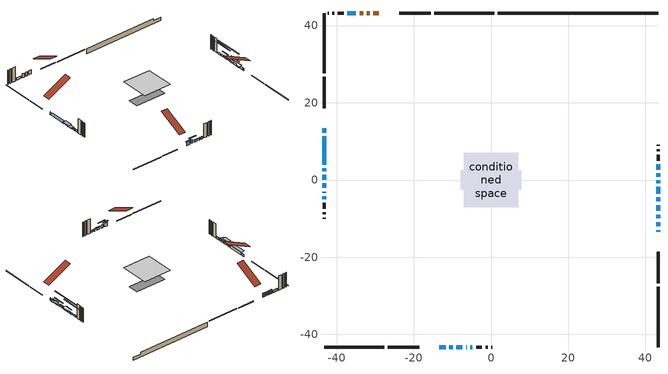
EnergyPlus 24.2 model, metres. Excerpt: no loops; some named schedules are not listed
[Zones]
conditioned space
 floor outside (Floor1 construction): -1.34,-1.34 -1.34,1.34 1.34,1.34 1.34,-1.34 z0.92
 floor adiabatic (AdiabaticFloorConstruction): -7.09,-7.09 -7.09,7.09 7.09,7.09 7.09,-7.09 z5.8
 floor foundation (Slab1 construction): -7.8,-2.56 -7.8,2.56 7.8,2.56 7.8,-2.56 z-1.46
 wall outside (RimJoist1 construction): 0.87,43.25 -14.67,43.25 / -43.25,-43.25 -27.71,-43.25 / -43.25,43.25 -43.25,27.71 / 43.25,-43.25 43.25,-27.71 z0.92:1.22
 wall outside (RimJoist3 construction): -15.6,43.25 -23.79,43.25 / -26.78,-43.25 -18.59,-43.25 / -43.25,26.78 -43.25,18.59 / 43.25,-26.78 43.25,-18.59 z0.92:1.22
 wall outside (AdiabaticWallConstruction 1): -29.03,43.25 -30.47,43.25 / -31.4,43.25 -32.21,43.25 / -33.14,43.25 -34.05,43.25 z0.92:2.95
 wall outside (AdiabaticWallConstruction): 43.25,-13.35 43.25,-12.97 / -43.25,13.35 -43.25,12.2 / 43.25,-12.04 43.25,-10.89 / -43.25,11.27 -43.25,3.96 / -6.47,-43.25 -6.24,-43.25 / -43.25,-4.16 -43.25,-4.96 / -34.97,43.25 -37.21,43.25 / -5.32,-43.25 -4.81,-43.25 z0.92:2.14; -13.35,-43.25 -11.68,-43.25 / -10.75,-43.25 -9.91,-43.25 z0.92:2.6; -8.98,-43.25 -7.4,-43.25 / 43.25,-8.02 43.25,-6.49 / -43.25,-2.98 -43.25,-3.24 / 43.25,0.82 43.25,1.73 / 43.25,2.66 43.25,4.06 z0.92:1.84; 43.25,-9.96 43.25,-8.94 z0.92:1.23; 43.25,-5.57 43.25,-4.51 / 43.25,-3.58 43.25,-1.75 z0.92:1.53; -43.25,3.03 -43.25,2.24 z0.92:1.38; -43.25,1.31 -43.25,0.09 / -43.25,-0.83 -43.25,-2.06 z0.92:1.76; 43.25,-0.82 43.25,-0.11 z0.92:1.94
 wall outside (Wall1 construction): -38.14,43.25 -39.68,43.25 / -3.88,-43.25 -2.34,-43.25 / -43.25,-5.89 -43.25,-7.42 / 43.25,4.98 43.25,6.52 z0.92:8.24
 wall outside (Wall2 construction): -40.61,43.25 -41.16,43.25 / -1.42,-43.25 -0.87,-43.25 / -43.25,-8.35 -43.25,-8.9 / 43.25,7.45 43.25,8 z0.92:8.24
 wall outside (Wall3 construction): -42.08,43.25 -42.33,43.25 / 0.06,-43.25 0.3,-43.25 / -43.25,-9.83 -43.25,-10.07 / 43.25,8.93 43.25,9.17 z0.92:8.24
 wall foundation (FoundationWall1 construction): 1.8,43.25,-1.46 1.8,43.25,0.92 39.11,43.25,0.92 39.11,43.25,-0.03 43.25,43.25,-0.03 43.25,43.25,-1.46
 window (WindowConstruction 19): 43.25,-13.35 43.25,-12.97 z0.92:2.14
 window (WindowConstruction 6): -13.35,-43.25 -11.68,-43.25 z0.92:2.6
 window (WindowConstruction 7): -10.75,-43.25 -9.91,-43.25 z0.92:2.6
 window (WindowConstruction 8): -8.98,-43.25 -7.4,-43.25 z0.92:1.83
 window (WindowConstruction 9): -43.25,13.35 -43.25,12.2 z0.92:2.14
 window (WindowConstruction 10): 43.25,-12.04 43.25,-10.89 z0.92:2.14
 window (WindowConstruction 11): -43.25,11.27 -43.25,3.96 z0.92:2.14
 window (WindowConstruction): 43.25,-9.96 43.25,-8.95 z0.92:1.22
 window (WindowConstruction 12): 43.25,-8.02 43.25,-6.49 z0.92:1.83
 window (WindowConstruction 13): 43.25,-5.56 43.25,-4.51 z0.92:1.53
 window (WindowConstruction 14): -6.47,-43.25 -6.25,-43.25 z0.92:2.14
 window (WindowConstruction 15): -43.25,3.03 -43.25,2.24 z0.92:1.38
 window (WindowConstruction 16): -43.25,1.31 -43.25,0.09 z0.92:1.76
 window (WindowConstruction 17): -43.25,-0.84 -43.25,-2.05 z0.92:1.76
 window (WindowConstruction 18): -43.25,-2.98 -43.25,-3.24 z0.92:1.83
 window (WindowConstruction 20): 43.25,-3.58 43.25,-1.75 z0.92:1.53
 window (WindowConstruction 1): 43.25,-0.82 43.25,-0.11 z0.92:1.93
 window (WindowConstruction 21): -43.25,-4.17 -43.25,-4.96 z0.92:2.14
 window (WindowConstruction 2): 43.25,0.82 43.25,1.73 z0.92:1.83
 window (WindowConstruction 3): 43.25,2.66 43.25,4.06 z0.92:1.83
 window (WindowConstruction 4): -34.98,43.25 -37.21,43.25 z0.92:2.14
 window (WindowConstruction 5): -5.32,-43.25 -4.81,-43.25 z0.92:2.14
 door (Door): -29.03,43.25 -30.47,43.25 z0.92:2.95
 door (Door 1): -31.4,43.25 -32.21,43.25 z0.92:2.95
 door (Door 2): -33.14,43.25 -34.05,43.25 z0.92:2.95
 ceiling adiabatic (AdiabaticFloorConstruction): 7.09,-7.09 7.09,7.09 -7.09,7.09 -7.09,-7.09 z5.8
 roof outside (Roof1 construction): -28.1,43.25,8.24 -28.1,31.15,14.29 -24.72,31.15,14.29 -24.72,43.25,8.24; -14.28,-43.25,8.24 -14.28,-31.15,14.29 -17.66,-31.15,14.29 -17.66,-43.25,8.24; -43.25,14.28,8.24 -31.15,14.28,14.29 -31.15,17.66,14.29 -43.25,17.66,8.24; 43.25,-14.28,8.24 31.15,-14.28,14.29 31.15,-17.66,14.29 43.25,-17.66,8.24
shading: -11.07,-43.25 -13.96,-43.25 -13.96,-43.55 -11.07,-43.55 z3.21; -8.39,-43.25 -12.27,-43.25 -12.27,-43.55 -8.39,-43.55 z4.12; -7.1,-43.25 -9.28,-43.25 -9.28,-43.55 -7.1,-43.55 z2.13; -43.25,3.66 -43.25,11.57 -44.78,11.57 -44.78,3.66 z2.44; 43.25,-7.43 43.25,-11.48 43.55,-11.48 43.55,-7.43 z2.75; 43.25,-4.36 43.25,-10.15 43.55,-10.15 43.55,-4.36 z3.96; 43.25,-3.6 43.25,-6.48 43.55,-6.48 43.55,-3.6 z2.44; -43.25,1.94 -43.25,3.33 -43.4,3.33 -43.4,1.94 z1.68; -43.25,-1.13 -43.25,2.53 -44.78,2.53 -44.78,-1.13 z2.98; -43.25,-2.66 -43.25,-0.23 -44.78,-0.23 -44.78,-2.66 z2.37; -43.25,-3.54 -43.25,-2.69 -43.4,-2.69 -43.4,-3.54 z2.13; 43.25,4.35 43.25,-9.68 43.55,-9.68 43.55,4.35 z7.63; 43.25,1.41 43.25,-2.34 43.55,-2.34 43.55,1.41 z3.46; 43.25,6.3 43.25,-3.75 43.55,-3.75 43.55,6.3 z6.4; 43.25,8.62 43.25,-1.91 43.55,-1.91 43.55,8.62 z6.4
[Building]
Building 1: Terrain=Suburbs
[Site:Location]
Bathurst AP_NB: Latitude {deg}=47.63; Longitude {deg}=-65.74; Time Zone {hr}=-4; Elevation {m}=59; Keep Site Location Information=Yes
[Site:GroundTemperature:Shallow]
0.0375368, -2.14911, -2.32423, -1.28655, 2.87914, 7.02543, 10.62, 12.8971, 13.0906, 11.2385, 7.7356, 3.71651
[Site:WaterMainsTemperature]
Calculation Method=Schedule; Temperature Schedule=mains temperature schedule
[Material] Roughness=Rough; Thermal Absorptance=0.9
Name | Thickness {m} | Conductivity {W/m-K} | Density {kg/m3} | Specific Heat {J/kg-K} | Solar Absorptance | Visible Absorptance
asphalt or fiberglass shingles | 0.00635 | 0.162714 | 1121.4 | 1465.45 | 0.4 | 0.4
concrete 4.0 in. | 0.1016 | 1.803125 | 2242.8 | 837.4 | 0.7 | 0.7
concrete 8.0 in. | 0.2032 | 1.803125 | 2242.8 | 837.4 | 0.7 | 0.7
door material | 0.04445 | 0.053851 | 512.64 | 1214.23 | 0.7 | 0.7
door material 1 | 0.04445 | 0.188738 | 512.64 | 1214.23 | 0.7 | 0.7
exterior vertical ins | 0.00700492 | 0.029427 | 32.04 | 1214.23 | 0.7 | 0.7
floor covering | 0.0127 | 0.0433444 | 54.468 | 1339.84 | 0.6 | 0.6
floor rigid ins; roof rigid ins | 0.051816 | 0.029427 | 32.04 | 1214.23 | 0.7 | 0.7
floor rigid ins 1; wall rigid ins | 0.512978 | 0.029427 | 32.04 | 1214.23 | 0.7 | 0.7
floor stud and cavity | 0.1397 | 0.0872611 | 92.3553 | 1139.71 | 0.7 | 0.7
floor stud and cavity 1 | 0.1397 | 1.75129 | 37.0049 | 1207.88 | 0.7 | 0.7
furniture material conditioned space 1 | 0.1524 | 0.115458 | 640.8 | 1214.23 | 0.6 | 0.6
gypsum board | 0.0127 | 0.160291 | 801 | 837.4 | 0.6 | 0.6
gypsum board 1 | 0.0127 | 0.160291 | 801 | 837.4 | 0.7 | 0.7
osb sheathing 0.5 in. | 0.0127 | 0.115458 | 512.64 | 1214.23 | 0.7 | 0.7
osb sheathing 0.75 in. | 0.01905 | 0.115458 | 512.64 | 1214.23 | 0.7 | 0.7
osb sheathing 2.0 in. | 0.0508 | 0.115458 | 512.64 | 1214.23 | 0.7 | 0.7
rim joist stud and cavity | 0.0508 | 0.177588 | 50.32683 | 1063.81 | 0.6 | 0.6
rim joist stud and cavity 1 | 0.0508 | 0.0279668 | 125.044 | 1163.47 | 0.6 | 0.6
roof stud and cavity | 0.2032 | 0.16746 | 78.34581 | 1123.46 | 0.7 | 0.7
wall stud and cavity | 0.1397 | 0.0926851 | 139.0536 | 1170.24 | 0.7 | 0.7
wall stud and cavity 1 | 0.1397 | 0.104807 | 139.0536 | 1170.24 | 0.7 | 0.7
wall stud and cavity 2 | 0.1397 | 0.122248 | 139.0536 | 1170.24 | 0.7 | 0.7
wall stud and cavity 3 | 0.0889 | 0.380278 | 52.3479 | 1209.89 | 0.7 | 0.7
wall stud and cavity 4 | 0.0889 | 0.391764 | 83.0341 | 1211.67 | 0.7 | 0.7
wood siding | 0.0254 | 0.102417 | 544.68 | 1172.36 | 0.4 | 0.4
wood siding 1; wood siding 2; wood siding 3 | 0.0254 | 0.102417 | 544.68 | 1172.36 | 0.7 | 0.7
[WindowMaterial:SimpleGlazingSystem]
Name | U-Factor {W/m2-K} | Solar Heat Gain Coefficient
WindowMaterial | 3.080315 | 0.34
WindowMaterial 1 | 3.023535 | 0.5
WindowMaterial 10 | 3.07691 | 0.33
WindowMaterial 11 | 3.05874 | 0.4
WindowMaterial 12 | 3.00026 | 0.53
WindowMaterial 13 | 3.074637 | 0.28
WindowMaterial 14 | 3.04681 | 0.44
WindowMaterial 15 | 5.05796 | 0.67
WindowMaterial 16 | 3.00196 | 0.53
WindowMaterial 2 | 5.237955 | 0.7
WindowMaterial 3 | 5.46451 | 0.73
WindowMaterial 4 | 2.97981 | 0.56
WindowMaterial 5 | 5.49687 | 0.74
WindowMaterial 6 | 2.97584 | 0.57
WindowMaterial 7 | 2.98606 | 0.56
WindowMaterial 8 | 5.50028 | 0.74
WindowMaterial 9 | 3.02808 | 0.48
[Construction]
AdiabaticFloorConstruction: floor stud and cavity 1, floor rigid ins 1, osb sheathing 0.75 in., floor covering
AdiabaticWallConstruction: wood siding 2, wall rigid ins, wall stud and cavity 3, gypsum board
AdiabaticWallConstruction 1: wood siding 3, wall rigid ins, wall stud and cavity 3, gypsum board
Door: door material
Door 1; Door 2: door material 1
Floor1 construction: floor stud and cavity, floor rigid ins, osb sheathing 0.75 in., floor covering
FoundationWall1 construction: concrete 8.0 in., gypsum board 1
furniture construction conditioned space 1: furniture material conditioned space 1
PartitionWallConstruction: gypsum board, wall stud and cavity 4, gypsum board
RimJoist1 construction: wood siding 1, rim joist stud and cavity
RimJoist3 construction: wood siding 1, osb sheathing 2.0 in., rim joist stud and cavity 1
Roof1 construction: asphalt or fiberglass shingles, roof rigid ins, osb sheathing 0.75 in., roof stud and cavity, gypsum board
Slab1 construction: concrete 4.0 in.
Wall1 construction: wood siding, osb sheathing 0.5 in., wall stud and cavity, gypsum board
Wall2 construction: wood siding, osb sheathing 0.5 in., wall stud and cavity 1, gypsum board
Wall3 construction: wood siding, osb sheathing 0.5 in., wall stud and cavity 2, gypsum board
WindowConstruction; WindowConstruction 5: WindowMaterial
WindowConstruction 1: WindowMaterial 1
WindowConstruction 10; WindowConstruction 6; WindowConstruction 7; WindowConstruction 9: WindowMaterial 5
WindowConstruction 11: WindowMaterial 7
WindowConstruction 12: WindowMaterial 8
WindowConstruction 13: WindowMaterial 9
WindowConstruction 14: WindowMaterial 10
WindowConstruction 15: WindowMaterial 11
WindowConstruction 16; WindowConstruction 17: WindowMaterial 12
WindowConstruction 18: WindowMaterial 13
WindowConstruction 19: WindowMaterial 14
WindowConstruction 2: WindowMaterial 2
WindowConstruction 20: WindowMaterial 15
WindowConstruction 21: WindowMaterial 16
WindowConstruction 3: WindowMaterial 3
WindowConstruction 4: WindowMaterial 4
WindowConstruction 8: WindowMaterial 6
[Zone]
conditioned space: Multiplier=1; Volume {m3}=599.2; Part of Total Floor Area=Yes
[Space]
conditioned space 1: Zone=conditioned space; Volume {m3}=599.2
[SurfaceProperty:ExposedFoundationPerimeter]
Slab1: Exposed Perimeter Calculation Method=TotalExposedPerimeter; Total Exposed Perimeter {m}=41.454
[InternalMass] Zone or ZoneList=conditioned space; Space or SpaceList=conditioned space 1
Name | Construction | Surface Area {m2}
furniture mass conditioned space 1 | furniture construction conditioned space 1 | 115.18
partition wall mass | PartitionWallConstruction | 287.95
[Lights]
interior lighting: Zone or ZoneList or Space or SpaceList=conditioned space 1; Schedule=interior lighting schedule; Design Level Calculation Method=LightingLevel; Lighting Level {W}=343.2; Return Air Fraction=0; Fraction Radiant=0.6; Fraction Visible=0.2; Fraction Replaceable=1
[People]
occupants: Zone or ZoneList or Space or SpaceList=conditioned space 1; Number of People Schedule=occupants schedule; Number of People Calculation Method=People; Number of People=3; Fraction Radiant=0.314171; Sensible Heat Fraction=0.56303; Activity Level Schedule=occupants activity schedule; Carbon Dioxide Generation Rate {m3/s-W}=0; Enable ASHRAE 55 Comfort Warnings=No; Mean Radiant Temperature Calculation Type=EnclosureAveraged
[ElectricEquipment] Zone or ZoneList or Space or SpaceList=conditioned space 1; Design Level Calculation Method=EquipmentLevel
Name | Schedule | Design Level {W} | Fraction Latent | Fraction Radiant | Fraction Lost
clothes dryer | clothes dryer schedule | 140.772 | 0.015 | 0.081 | 0.85
clothes washer | clothes washer schedule | 32.1985 | 0.03 | 0.162 | 0.7
cooking range | cooking range schedule | 215.147 | 0.08 | 0.432 | 0.2
dishwasher | dishwasher schedule | 66.8632 | 0.3 | 0.18 | 0.4
fridge | fridge schedule | 72.9452 | 0 | 0.6 | 0
mech vent bath fan 0 | mech vent bath fan 0 schedule | 50.2 | 0 | 0 | 1
mech vent bath fan 1 | mech vent bath fan 1 schedule | 50.2 | 0 | 0 | 1
mech vent house fan | mech vent house fan schedule | 0 | 0 | 0 | 1
mech vent house fan cfis | mech vent house fan cfis schedule | 0 | 0 | 0 | 0
mech vent range fan 0 | mech vent range fan 0 schedule | 57 | 0 | 0 | 1
misc plug loads | misc plug loads schedule | 494.7 | 0.045 | 0.513 | 0.1
whole house fan | Always On Discrete | 0 | 0 | 0 | 1
[OtherEquipment] Zone or ZoneList or Space or SpaceList=conditioned space 1; Design Level Calculation Method=EquipmentLevel
Name | Fuel Type | Schedule | Design Level {W} | Fraction Latent | Fraction Radiant | Fraction Lost
clothes dryer 1 | Electricity | clothes dryer schedule | 0 | 0.015 | 0.081 | 0.85
cooking range 1 | Electricity | cooking range schedule | 0 | 0.08 | 0.432 | 0.2
general water use latent | None | general water use schedule | 62.594 | 1 | 0 | 0
general water use sensible | None | general water use schedule | -61.6891 | 0 | 0.6 | 0
mech vent house fan latent load | None | Always On Discrete | 0 | 1 | 0 | 0
mech vent house fan sensible load | None | Always On Discrete | 0 | 0 | 0 | 0
water heater energy adjustment1 | Electricity | Always On Discrete | 0.01 | 0 | 0 | 1
[ZoneInfiltration:DesignFlowRate] Zone or ZoneList or Space or SpaceList=conditioned space 1; Schedule=Always On Discrete; Design Flow Rate Calculation Method=Flow/Zone; Design Flow Rate {m3/s}=0
infil flow; natural vent flow; whole house fan flow
[Foundation:Kiva]
Foundation Kiva 1: Initial Indoor Air Temperature {C}=18; Wall Height Above Grade {m}=0.920008; Wall Depth Below Slab {m}=0.2032; Custom Block Material Name 1=exterior vertical ins; Custom Block Depth 1 {m}=2.38; Custom Block X Position 1 {m}=0.2159; Custom Block Z Position 1 {m}=0
[Foundation:Kiva:Settings]
Soil Conductivity {W/m-K}=0.849921; Soil Density {kg/m3}=1842.3; Soil Specific Heat {J/kg-K}=418.7; Ground Solar Absorptivity=0.9; Ground Thermal Absorptivity=0.9; Ground Surface Roughness {m}=0.03; Far-Field Width {m}=40; Deep-Ground Boundary Condition=ZeroFlux; Deep-Ground Depth {m}=40; Minimum Cell Dimension {m}=0.2; Maximum Cell Growth Coefficient=3; Simulation Timestep=Timestep
[Exterior:Lights]
exterior lighting: Schedule=exterior lighting schedule; Design Level {W}=75.6
[Schedule:Week:Daily]
interior lighting schedule Week Rule - Jan1-Jan27: interior lighting schedule day, interior lighting schedule day, interior lighting schedule day, interior lighting schedule day, interior lighting schedule day, interior lighting schedule day, interior lighting schedule day, interior lighting schedule default day, interior lighting schedule default day, interior lighting schedule default day, interior lighting schedule default day, interior lighting schedule default day
interior lighting schedule Week Rule - Jan28-Feb3: interior lighting schedule day, interior lighting schedule day, interior lighting schedule day, interior lighting schedule day, interior lighting schedule day 1, interior lighting schedule day 1, interior lighting schedule day 1, interior lighting schedule default day, interior lighting schedule default day, interior lighting schedule default day, interior lighting schedule default day, interior lighting schedule default day
interior lighting schedule Week Rule - Feb4-Feb24: interior lighting schedule day 1, interior lighting schedule day 1, interior lighting schedule day 1, interior lighting schedule day 1, interior lighting schedule day 1, interior lighting schedule day 1, interior lighting schedule day 1, interior lighting schedule default day, interior lighting schedule default day, interior lighting schedule default day, interior lighting schedule default day, interior lighting schedule default day
interior lighting schedule Week Rule - Feb25-Mar3: interior lighting schedule day 1, interior lighting schedule day 1, interior lighting schedule day 1, interior lighting schedule day 1, interior lighting schedule day 2, interior lighting schedule day 2, interior lighting schedule day 2, interior lighting schedule default day, interior lighting schedule default day, interior lighting schedule default day, interior lighting schedule default day, interior lighting schedule default day
interior lighting schedule Week Rule - Mar4-Mar31: interior lighting schedule day 2, interior lighting schedule day 2, interior lighting schedule day 2, interior lighting schedule day 2, interior lighting schedule day 2, interior lighting schedule day 2, interior lighting schedule day 2, interior lighting schedule default day, interior lighting schedule default day, interior lighting schedule default day, interior lighting schedule default day, interior lighting schedule default day
interior lighting schedule Week Rule - Apr1-Apr28: interior lighting schedule day 3, interior lighting schedule day 3, interior lighting schedule day 3, interior lighting schedule day 3, interior lighting schedule day 3, interior lighting schedule day 3, interior lighting schedule day 3, interior lighting schedule default day, interior lighting schedule default day, interior lighting schedule default day, interior lighting schedule default day, interior lighting schedule default day
interior lighting schedule Week Rule - Apr29-May5: interior lighting schedule day 3, interior lighting schedule day 3, interior lighting schedule day 4, interior lighting schedule day 4, interior lighting schedule day 4, interior lighting schedule day 4, interior lighting schedule day 4, interior lighting schedule default day, interior lighting schedule default day, interior lighting schedule default day, interior lighting schedule default day, interior lighting schedule default day
interior lighting schedule Week Rule - May6-May26: interior lighting schedule day 4, interior lighting schedule day 4, interior lighting schedule day 4, interior lighting schedule day 4, interior lighting schedule day 4, interior lighting schedule day 4, interior lighting schedule day 4, interior lighting schedule default day, interior lighting schedule default day, interior lighting schedule default day, interior lighting schedule default day, interior lighting schedule default day
interior lighting schedule Week Rule - May27-Jun2: interior lighting schedule day 4, interior lighting schedule day 4, interior lighting schedule day 4, interior lighting schedule day 4, interior lighting schedule day 4, interior lighting schedule day 5, interior lighting schedule day 5, interior lighting schedule default day, interior lighting schedule default day, interior lighting schedule default day, interior lighting schedule default day, interior lighting schedule default day
interior lighting schedule Week Rule - Jun3-Jun30: interior lighting schedule day 5, interior lighting schedule day 5, interior lighting schedule day 5, interior lighting schedule day 5, interior lighting schedule day 5, interior lighting schedule day 5, interior lighting schedule day 5, interior lighting schedule default day, interior lighting schedule default day, interior lighting schedule default day, interior lighting schedule default day, interior lighting schedule default day
interior lighting schedule Week Rule - Jul1-Jul28: interior lighting schedule day 6, interior lighting schedule day 6, interior lighting schedule day 6, interior lighting schedule day 6, interior lighting schedule day 6, interior lighting schedule day 6, interior lighting schedule day 6, interior lighting schedule default day, interior lighting schedule default day, interior lighting schedule default day, interior lighting schedule default day, interior lighting schedule default day
interior lighting schedule Week Rule - Jul29-Aug4: interior lighting schedule day 6, interior lighting schedule day 6, interior lighting schedule day 6, interior lighting schedule day 7, interior lighting schedule day 7, interior lighting schedule day 7, interior lighting schedule day 7, interior lighting schedule default day, interior lighting schedule default day, interior lighting schedule default day, interior lighting schedule default day, interior lighting schedule default day
interior lighting schedule Week Rule - Aug5-Aug25: interior lighting schedule day 7, interior lighting schedule day 7, interior lighting schedule day 7, interior lighting schedule day 7, interior lighting schedule day 7, interior lighting schedule day 7, interior lighting schedule day 7, interior lighting schedule default day, interior lighting schedule default day, interior lighting schedule default day, interior lighting schedule default day, interior lighting schedule default day
interior lighting schedule Week Rule - Aug26-Sep1: interior lighting schedule day 7, interior lighting schedule day 7, interior lighting schedule day 7, interior lighting schedule day 7, interior lighting schedule day 7, interior lighting schedule day 7, interior lighting schedule day 8, interior lighting schedule default day, interior lighting schedule default day, interior lighting schedule default day, interior lighting schedule default day, interior lighting schedule default day
interior lighting schedule Week Rule - Sep2-Sep29: interior lighting schedule day 8, interior lighting schedule day 8, interior lighting schedule day 8, interior lighting schedule day 8, interior lighting schedule day 8, interior lighting schedule day 8, interior lighting schedule day 8, interior lighting schedule default day, interior lighting schedule default day, interior lighting schedule default day, interior lighting schedule default day, interior lighting schedule default day
interior lighting schedule Week Rule - Sep30-Oct6: interior lighting schedule day 8, interior lighting schedule day 9, interior lighting schedule day 9, interior lighting schedule day 9, interior lighting schedule day 9, interior lighting schedule day 9, interior lighting schedule day 9, interior lighting schedule default day, interior lighting schedule default day, interior lighting schedule default day, interior lighting schedule default day, interior lighting schedule default day
interior lighting schedule Week Rule - Oct7-Oct27: interior lighting schedule day 9, interior lighting schedule day 9, interior lighting schedule day 9, interior lighting schedule day 9, interior lighting schedule day 9, interior lighting schedule day 9, interior lighting schedule day 9, interior lighting schedule default day, interior lighting schedule default day, interior lighting schedule default day, interior lighting schedule default day, interior lighting schedule default day
interior lighting schedule Week Rule - Oct28-Nov3: interior lighting schedule day 9, interior lighting schedule day 9, interior lighting schedule day 9, interior lighting schedule day 9, interior lighting schedule day 10, interior lighting schedule day 10, interior lighting schedule day 10, interior lighting schedule default day, interior lighting schedule default day, interior lighting schedule default day, interior lighting schedule default day, interior lighting schedule default day
interior lighting schedule Week Rule - Nov4-Nov24: interior lighting schedule day 10, interior lighting schedule day 10, interior lighting schedule day 10, interior lighting schedule day 10, interior lighting schedule day 10, interior lighting schedule day 10, interior lighting schedule day 10, interior lighting schedule default day, interior lighting schedule default day, interior lighting schedule default day, interior lighting schedule default day, interior lighting schedule default day
interior lighting schedule Week Rule - Nov25-Dec1: interior lighting schedule day 10, interior lighting schedule day 10, interior lighting schedule day 10, interior lighting schedule day 10, interior lighting schedule day 10, interior lighting schedule day 10, interior lighting schedule day 11, interior lighting schedule default day, interior lighting schedule default day, interior lighting schedule default day, interior lighting schedule default day, interior lighting schedule default day
interior lighting schedule Week Rule - Dec2-Dec31: interior lighting schedule day 11, interior lighting schedule day 11, interior lighting schedule day 11, interior lighting schedule day 11, interior lighting schedule day 11, interior lighting schedule day 11, interior lighting schedule day 11, interior lighting schedule default day, interior lighting schedule default day, interior lighting schedule default day, interior lighting schedule default day, interior lighting schedule default day
occupants schedule Week Rule - Jan1-Dec31: occupants schedule day, occupants schedule day, occupants schedule day, occupants schedule day, occupants schedule day, occupants schedule day, occupants schedule day, occupants schedule default day, occupants schedule default day, occupants schedule default day, occupants schedule default day, occupants schedule default day
clothes dryer schedule Week Rule - Jan1-Dec31: clothes dryer schedule day, clothes dryer schedule day, clothes dryer schedule day, clothes dryer schedule day, clothes dryer schedule day, clothes dryer schedule day, clothes dryer schedule day, clothes dryer schedule default day, clothes dryer schedule default day, clothes dryer schedule default day, clothes dryer schedule default day, clothes dryer schedule default day
clothes washer schedule Week Rule - Jan1-Dec31: clothes washer schedule day, clothes washer schedule day, clothes washer schedule day, clothes washer schedule day, clothes washer schedule day, clothes washer schedule day, clothes washer schedule day, clothes washer schedule default day, clothes washer schedule default day, clothes washer schedule default day, clothes washer schedule default day, clothes washer schedule default day
cooking range schedule Week Rule - Jan1-Dec31: cooking range schedule day, cooking range schedule day, cooking range schedule day, cooking range schedule day, cooking range schedule day, cooking range schedule day, cooking range schedule day, cooking range schedule default day, cooking range schedule default day, cooking range schedule default day, cooking range schedule default day, cooking range schedule default day
dishwasher schedule Week Rule - Jan1-Dec31: dishwasher schedule day, dishwasher schedule day, dishwasher schedule day, dishwasher schedule day, dishwasher schedule day, dishwasher schedule day, dishwasher schedule day, dishwasher schedule default day, dishwasher schedule default day, dishwasher schedule default day, dishwasher schedule default day, dishwasher schedule default day
mech vent bath fan 0 schedule Week Rule - Jan1-Dec31: mech vent bath fan 0 schedule day, mech vent bath fan 0 schedule day, mech vent bath fan 0 schedule day, mech vent bath fan 0 schedule day, mech vent bath fan 0 schedule day, mech vent bath fan 0 schedule day, mech vent bath fan 0 schedule day, mech vent bath fan 0 schedule default day, mech vent bath fan 0 schedule default day, mech vent bath fan 0 schedule default day, mech vent bath fan 0 schedule default day, mech vent bath fan 0 schedule default day
mech vent bath fan 1 schedule Week Rule - Jan1-Dec31: mech vent bath fan 1 schedule day, mech vent bath fan 1 schedule day, mech vent bath fan 1 schedule day, mech vent bath fan 1 schedule day, mech vent bath fan 1 schedule day, mech vent bath fan 1 schedule day, mech vent bath fan 1 schedule day, mech vent bath fan 1 schedule default day, mech vent bath fan 1 schedule default day, mech vent bath fan 1 schedule default day, mech vent bath fan 1 schedule default day, mech vent bath fan 1 schedule default day
mech vent range fan 0 schedule Week Rule - Jan1-Dec31: mech vent range fan 0 schedule day, mech vent range fan 0 schedule day, mech vent range fan 0 schedule day, mech vent range fan 0 schedule day, mech vent range fan 0 schedule day, mech vent range fan 0 schedule day, mech vent range fan 0 schedule day, mech vent range fan 0 schedule default day, mech vent range fan 0 schedule default day, mech vent range fan 0 schedule default day, mech vent range fan 0 schedule default day, mech vent range fan 0 schedule default day
misc plug loads schedule Week Rule - Jan1-Dec31: misc plug loads schedule day, misc plug loads schedule day, misc plug loads schedule day, misc plug loads schedule day, misc plug loads schedule day, misc plug loads schedule day, misc plug loads schedule day, misc plug loads schedule default day, misc plug loads schedule default day, misc plug loads schedule default day, misc plug loads schedule default day, misc plug loads schedule default day
general water use schedule Week Rule - Jan1-Dec31: general water use schedule day, general water use schedule day, general water use schedule day, general water use schedule day, general water use schedule day, general water use schedule day, general water use schedule day, general water use schedule default day, general water use schedule default day, general water use schedule default day, general water use schedule default day, general water use schedule default day
exterior lighting schedule Week Rule - Jan1-Jan27: exterior lighting schedule day, exterior lighting schedule day, exterior lighting schedule day, exterior lighting schedule day, exterior lighting schedule day, exterior lighting schedule day, exterior lighting schedule day, exterior lighting schedule default day, exterior lighting schedule default day, exterior lighting schedule default day, exterior lighting schedule default day, exterior lighting schedule default day
exterior lighting schedule Week Rule - Jan28-Feb3: exterior lighting schedule day, exterior lighting schedule day, exterior lighting schedule day, exterior lighting schedule day, exterior lighting schedule day 1, exterior lighting schedule day 1, exterior lighting schedule day 1, exterior lighting schedule default day, exterior lighting schedule default day, exterior lighting schedule default day, exterior lighting schedule default day, exterior lighting schedule default day
exterior lighting schedule Week Rule - Feb4-Feb24: exterior lighting schedule day 1, exterior lighting schedule day 1, exterior lighting schedule day 1, exterior lighting schedule day 1, exterior lighting schedule day 1, exterior lighting schedule day 1, exterior lighting schedule day 1, exterior lighting schedule default day, exterior lighting schedule default day, exterior lighting schedule default day, exterior lighting schedule default day, exterior lighting schedule default day
exterior lighting schedule Week Rule - Feb25-Mar3: exterior lighting schedule day 1, exterior lighting schedule day 1, exterior lighting schedule day 1, exterior lighting schedule day 1, exterior lighting schedule day 2, exterior lighting schedule day 2, exterior lighting schedule day 2, exterior lighting schedule default day, exterior lighting schedule default day, exterior lighting schedule default day, exterior lighting schedule default day, exterior lighting schedule default day
exterior lighting schedule Week Rule - Mar4-Mar31: exterior lighting schedule day 2, exterior lighting schedule day 2, exterior lighting schedule day 2, exterior lighting schedule day 2, exterior lighting schedule day 2, exterior lighting schedule day 2, exterior lighting schedule day 2, exterior lighting schedule default day, exterior lighting schedule default day, exterior lighting schedule default day, exterior lighting schedule default day, exterior lighting schedule default day
exterior lighting schedule Week Rule - Apr1-Apr28: exterior lighting schedule day 3, exterior lighting schedule day 3, exterior lighting schedule day 3, exterior lighting schedule day 3, exterior lighting schedule day 3, exterior lighting schedule day 3, exterior lighting schedule day 3, exterior lighting schedule default day, exterior lighting schedule default day, exterior lighting schedule default day, exterior lighting schedule default day, exterior lighting schedule default day
exterior lighting schedule Week Rule - Apr29-May5: exterior lighting schedule day 3, exterior lighting schedule day 3, exterior lighting schedule day 4, exterior lighting schedule day 4, exterior lighting schedule day 4, exterior lighting schedule day 4, exterior lighting schedule day 4, exterior lighting schedule default day, exterior lighting schedule default day, exterior lighting schedule default day, exterior lighting schedule default day, exterior lighting schedule default day
exterior lighting schedule Week Rule - May6-May26: exterior lighting schedule day 4, exterior lighting schedule day 4, exterior lighting schedule day 4, exterior lighting schedule day 4, exterior lighting schedule day 4, exterior lighting schedule day 4, exterior lighting schedule day 4, exterior lighting schedule default day, exterior lighting schedule default day, exterior lighting schedule default day, exterior lighting schedule default day, exterior lighting schedule default day
exterior lighting schedule Week Rule - May27-Jun2: exterior lighting schedule day 4, exterior lighting schedule day 4, exterior lighting schedule day 4, exterior lighting schedule day 4, exterior lighting schedule day 4, exterior lighting schedule day 5, exterior lighting schedule day 5, exterior lighting schedule default day, exterior lighting schedule default day, exterior lighting schedule default day, exterior lighting schedule default day, exterior lighting schedule default day
exterior lighting schedule Week Rule - Jun3-Jun30: exterior lighting schedule day 5, exterior lighting schedule day 5, exterior lighting schedule day 5, exterior lighting schedule day 5, exterior lighting schedule day 5, exterior lighting schedule day 5, exterior lighting schedule day 5, exterior lighting schedule default day, exterior lighting schedule default day, exterior lighting schedule default day, exterior lighting schedule default day, exterior lighting schedule default day
exterior lighting schedule Week Rule - Jul1-Jul28: exterior lighting schedule day 6, exterior lighting schedule day 6, exterior lighting schedule day 6, exterior lighting schedule day 6, exterior lighting schedule day 6, exterior lighting schedule day 6, exterior lighting schedule day 6, exterior lighting schedule default day, exterior lighting schedule default day, exterior lighting schedule default day, exterior lighting schedule default day, exterior lighting schedule default day
[Schedule:Year]
interior lighting schedule: interior lighting schedule Week Rule - Jan1-Jan27, 1, 1, 1, 27, interior lighting schedule Week Rule - Jan28-Feb3, 1, 28, 2, 3, interior lighting schedule Week Rule - Feb4-Feb24, 2, 4, 2, 24, interior lighting schedule Week Rule - Feb25-Mar3, 2, 25, 3, 3, interior lighting schedule Week Rule - Mar4-Mar31, 3, 4, 3, 31, interior lighting schedule Week Rule - Apr1-Apr28, 4, 1, 4, 28, interior lighting schedule Week Rule - Apr29-May5, 4, 29, 5, 5, interior lighting schedule Week Rule - May6-May26, 5, 6, 5, 26, interior lighting schedule Week Rule - May27-Jun2, 5, 27, 6, 2, interior lighting schedule Week Rule - Jun3-Jun30, 6, 3, 6, 30, interior lighting schedule Week Rule - Jul1-Jul28, 7, 1, 7, 28, interior lighting schedule Week Rule - Jul29-Aug4, 7, 29, 8, 4, interior lighting schedule Week Rule - Aug5-Aug25, 8, 5, 8, 25, interior lighting schedule Week Rule - Aug26-Sep1, 8, 26, 9, 1, interior lighting schedule Week Rule - Sep2-Sep29, 9, 2, 9, 29, interior lighting schedule Week Rule - Sep30-Oct6, 9, 30, 10, 6, interior lighting schedule Week Rule - Oct7-Oct27, 10, 7, 10, 27, interior lighting schedule Week Rule - Oct28-Nov3, 10, 28, 11, 3, interior lighting schedule Week Rule - Nov4-Nov24, 11, 4, 11, 24, interior lighting schedule Week Rule - Nov25-Dec1, 11, 25, 12, 1, interior lighting schedule Week Rule - Dec2-Dec31, 12, 2, 12, 31
occupants schedule: occupants schedule Week Rule - Jan1-Dec31, 1, 1, 12, 31
clothes dryer schedule: clothes dryer schedule Week Rule - Jan1-Dec31, 1, 1, 12, 31
clothes washer schedule: clothes washer schedule Week Rule - Jan1-Dec31, 1, 1, 12, 31
cooking range schedule: cooking range schedule Week Rule - Jan1-Dec31, 1, 1, 12, 31
dishwasher schedule: dishwasher schedule Week Rule - Jan1-Dec31, 1, 1, 12, 31
mech vent bath fan 0 schedule: mech vent bath fan 0 schedule Week Rule - Jan1-Dec31, 1, 1, 12, 31
mech vent bath fan 1 schedule: mech vent bath fan 1 schedule Week Rule - Jan1-Dec31, 1, 1, 12, 31
mech vent range fan 0 schedule: mech vent range fan 0 schedule Week Rule - Jan1-Dec31, 1, 1, 12, 31
misc plug loads schedule: misc plug loads schedule Week Rule - Jan1-Dec31, 1, 1, 12, 31
general water use schedule: general water use schedule Week Rule - Jan1-Dec31, 1, 1, 12, 31
exterior lighting schedule: exterior lighting schedule Week Rule - Jan1-Jan27, 1, 1, 1, 27, exterior lighting schedule Week Rule - Jan28-Feb3, 1, 28, 2, 3, exterior lighting schedule Week Rule - Feb4-Feb24, 2, 4, 2, 24, exterior lighting schedule Week Rule - Feb25-Mar3, 2, 25, 3, 3, exterior lighting schedule Week Rule - Mar4-Mar31, 3, 4, 3, 31, exterior lighting schedule Week Rule - Apr1-Apr28, 4, 1, 4, 28, exterior lighting schedule Week Rule - Apr29-May5, 4, 29, 5, 5, exterior lighting schedule Week Rule - May6-May26, 5, 6, 5, 26, exterior lighting schedule Week Rule - May27-Jun2, 5, 27, 6, 2, exterior lighting schedule Week Rule - Jun3-Jun30, 6, 3, 6, 30, exterior lighting schedule Week Rule - Jul1-Jul28, 7, 1, 7, 28, exterior lighting schedule Week Rule - Jul29-Aug4, 7, 29, 8, 4, exterior lighting schedule Week Rule - Aug5-Aug25, 8, 5, 8, 25, exterior lighting schedule Week Rule - Aug26-Sep1, 8, 26, 9, 1, exterior lighting schedule Week Rule - Sep2-Sep29, 9, 2, 9, 29, exterior lighting schedule Week Rule - Sep30-Oct6, 9, 30, 10, 6, exterior lighting schedule Week Rule - Oct7-Oct27, 10, 7, 10, 27, exterior lighting schedule Week Rule - Oct28-Nov3, 10, 28, 11, 3, exterior lighting schedule Week Rule - Nov4-Nov24, 11, 4, 11, 24, exterior lighting schedule Week Rule - Nov25-Dec1, 11, 25, 12, 1, exterior lighting schedule Week Rule - Dec2-Dec31, 12, 2, 12, 31
[Schedule:Constant]
Name | Hourly Value
occupants activity schedule | 117.228
fridge schedule | 0
mech vent house fan schedule; mech vent house fan cfis schedule; Always On Discrete | 1
[Schedule:Compact]
mains temperature schedule: Through: 01/01, For: AllDays, Until: 24:00, 5.18111, Through: 01/02, For: AllDays, Until: 24:00, 5.11, Through: 01/03, For: AllDays, Until: 24:00, 5.04056, Through: 01/04, For: AllDays, Until: 24:00, 4.97167, Through: 01/05, For: AllDays, Until: 24:00, 4.90389, Through: 01/06, For: AllDays, Until: 24:00, 4.83722, Through: 01/07, For: AllDays, Until: 24:00, 4.77167, Through: 01/08, For: AllDays, Until: 24:00, 4.70722, Through: 01/09, For: AllDays, Until: 24:00, 4.64389, Through: 01/10, For: AllDays, Until: 24:00, 4.58167, Through: 01/11, For: AllDays, Until: 24:00, 4.52056, Through: 01/12, For: AllDays, Until: 24:00, 4.46111, Through: 01/13, For: AllDays, Until: 24:00, 4.40222, Through: 01/14, For: AllDays, Until: 24:00, 4.345, Through: 01/15, For: AllDays, Until: 24:00, 4.28889, Through: 01/16, For: AllDays, Until: 24:00, 4.23389, Through: 01/17, For: AllDays, Until: 24:00, 4.18056, Through: 01/18, For: AllDays, Until: 24:00, 4.12833, Through: 01/19, For: AllDays, Until: 24:00, 4.07722, Through: 01/20, For: AllDays, Until: 24:00, 4.02778, Through: 01/21, For: AllDays, Until: 24:00, 3.97944, Through: 01/22, For: AllDays, Until: 24:00, 3.93222, Through: 01/23, For: AllDays, Until: 24:00, 3.88667, Through: 01/24, For: AllDays, Until: 24:00, 3.84278, Through: 01/25, For: AllDays, Until: 24:00, 3.8, Through: 01/26, For: AllDays, Until: 24:00, 3.75889, Through: 01/27, For: AllDays, Until: 24:00, 3.71889, Through: 01/28, For: AllDays, Until: 24:00, 3.68, Through: 01/29, For: AllDays, Until: 24:00, 3.64333, Through: 01/30, For: AllDays, Until: 24:00, 3.60722, Through: 01/31, For: AllDays, Until: 24:00, 3.57333, Through: 02/01, For: AllDays, Until: 24:00, 3.54056, Through: 02/02, For: AllDays, Until: 24:00, 3.50944, Through: 02/03, For: AllDays, Until: 24:00, 3.48, Through: 02/04, For: AllDays, Until: 24:00, 3.45167, Through: 02/05, For: AllDays, Until: 24:00, 3.425, Through: 02/06, For: AllDays, Until: 24:00, 3.39944, Through: 02/07, For: AllDays, Until: 24:00, 3.37611, Through: 02/08, For: AllDays, Until: 24:00, 3.35389, Through: 02/09, For: AllDays, Until: 24:00, 3.33333, Through: 02/10, For: AllDays, Until: 24:00, 3.31444, Through: 02/11, For: AllDays, Until: 24:00, 3.29667, Through: 02/12, For: AllDays, Until: 24:00, 3.28111, Through: 02/13, For: AllDays, Until: 24:00, 3.26667, Through: 02/14, For: AllDays, Until: 24:00, 3.25389, Through: 02/15, For: AllDays, Until: 24:00, 3.24278, Through: 02/16, For: AllDays, Until: 24:00, 3.23278, Through: 02/17, For: AllDays, Until: 24:00, 3.225, Through: 02/18, For: AllDays, Until: 24:00, 3.21833, Through: 02/19, For: AllDays, Until: 24:00, 3.21333, Through: 02/20, For: AllDays, Until: 24:00, 3.21, Through: 02/21, For: AllDays, Until: 24:00, 3.20833, Through: 02/22, For: AllDays, Until: 24:00, 3.20833, Through: 02/23, For: AllDays, Until: 24:00, 3.20944, Through: 02/24, For: AllDays, Until: 24:00, 3.21278, Through: 02/25, For: AllDays, Until: 24:00, 3.21722, Through: 02/26, For: AllDays, Until: 24:00, 3.22333, Through: 02/27, For: AllDays, Until: 24:00, 3.23111, Through: 02/28, For: AllDays, Until: 24:00, 3.24056, Through: 03/01, For: AllDays, Until: 24:00, 3.25111, Through: 03/02, For: AllDays, Until: 24:00, 3.26389, Through: 03/03, For: AllDays, Until: 24:00, 3.27778, Through: 03/04, For: AllDays, Until: 24:00, 3.29333, Through: 03/05, For: AllDays, Until: 24:00, 3.31056, Through: 03/06, For: AllDays, Until: 24:00, 3.32944, Through: 03/07, For: AllDays, Until: 24:00, 3.34944, Through: 03/08, For: AllDays, Until: 24:00, 3.37111, Through: 03/09, For: AllDays, Until: 24:00, 3.39444, Through: 03/10, For: AllDays, Until: 24:00, 3.41944, Through: 03/11, For: AllDays, Until: 24:00, 3.44611, Through: 03/12, For: AllDays, Until: 24:00, 3.47389, Through: 03/13, For: AllDays, Until: 24:00, 3.50333, Through: 03/14, For: AllDays, Until: 24:00, 3.53389, Through: 03/15, For: AllDays, Until: 24:00, 3.56667, Through: 03/16, For: AllDays, Until: 24:00, 3.60056, Through: 03/17, For: AllDays, Until: 24:00, 3.63556, Through: 03/18, For: AllDays, Until: 24:00, 3.67222, Through: 03/19, For: AllDays, Until: 24:00, 3.71056, Through: 03/20, For: AllDays, Until: 24:00, 3.75056, Through: 03/21, For: AllDays, Until: 24:00, 3.79111, Through: 03/22, For: AllDays, Until: 24:00, 3.83389, Through: 03/23, For: AllDays, Until: 24:00, 3.87778, Through: 03/24, For: AllDays, Until: 24:00, 3.92278, Through: 03/25, For: AllDays, Until: 24:00, 3.96944, Through: 03/26, For: AllDays, Until: 24:00, 4.01778, Through: 03/27, For: AllDays, Until: 24:00, 4.06722, Through: 03/28, For: AllDays, Until: 24:00, 4.11778, Through: 03/29, For: AllDays, Until: 24:00, 4.16944, Through: 03/30, For: AllDays, Until: 24:00, 4.22278, Through: 03/31, For: AllDays, Until: 24:00, 4.27778, Through: 04/01, For: AllDays, Until: 24:00, 4.33333, Through: 04/02, For: AllDays, Until: 24:00, 4.39056, Through: 04/03, For: AllDays, Until: 24:00, 4.44889, Through: 04/04, For: AllDays, Until: 24:00, 4.50833, Through: 04/05, For: AllDays, Until: 24:00, 4.56889, Through: 04/06, For: AllDays, Until: 24:00, 4.63111, Through: 04/07, For: AllDays, Until: 24:00, 4.69389, Through: 04/08, For: AllDays, Until: 24:00, 4.75833, Through: 04/09, For: AllDays, Until: 24:00, 4.82333, Through: 04/10, For: AllDays, Until: 24:00, 4.89, Through: 04/11, For: AllDays, Until: 24:00, 4.95778, Through: 04/12, For: AllDays, Until: 24:00, 5.02611, Through: 04/13, For: AllDays, Until: 24:00, 5.09556, Through: 04/14, For: AllDays, Until: 24:00, 5.16667, Through: 04/15, For: AllDays, Until: 24:00, 5.23833, Through: 04/16, For: AllDays, Until: 24:00, 5.31056, Through: 04/17, For: AllDays, Until: 24:00, 5.38444, Through: 04/18, For: AllDays, Until: 24:00, 5.45889, Through: 04/19, For: AllDays, Until: 24:00, 5.53444, Through: 04/20, For: AllDays, Until: 24:00, 5.61056, Through: 04/21, For: AllDays, Until: 24:00, 5.68778, Through: 04/22, For: AllDays, Until: 24:00, 5.76611, Through: 04/23, For: AllDays, Until: 24:00, 5.845, Through: 04/24, For: AllDays, Until: 24:00, 5.92444, Through: 04/25, For: AllDays, Until: 24:00, 6.005, Through: 04/26, For: AllDays, Until: 24:00, 6.08667, Through: 04/27, For: AllDays, Until: 24:00, 6.16833, Through: 04/28, For: AllDays, Until: 24:00, 6.25111, Through: 04/29, For: AllDays, Until: 24:00, 6.33444, Through: 04/30, For: AllDays, Until: 24:00, 6.41833, Through: 05/01, For: AllDays, Until: 24:00, 6.50333, Through: 05/02, For: AllDays, Until: 24:00, 6.58833, Through: 05/03, For: AllDays, Until: 24:00, 6.67444, Through: 05/04, For: AllDays, Until: 24:00, 6.76056, Through: 05/05, For: AllDays, Until: 24:00, 6.84778, Through: 05/06, For: AllDays, Until: 24:00, 6.935, Through: 05/07, For: AllDays, Until: 24:00, 7.02278, Through: 05/08, For: AllDays, Until: 24:00, 7.11111, Through: 05/09, For: AllDays, Until: 24:00, 7.2, Through: 05/10, For: AllDays, Until: 24:00, 7.28944, Through: 05/11, For: AllDays, Until: 24:00, 7.37889, Through: 05/12, For: AllDays, Until: 24:00, 7.46889, Through: 05/13, For: AllDays, Until: 24:00, 7.55889, Through: 05/14, For: AllDays, Until: 24:00, 7.64944, Through: 05/15, For: AllDays, Until: 24:00, 7.74056, Through: 05/16, For: AllDays, Until: 24:00, 7.83111, Through: 05/17, For: AllDays, Until: 24:00, 7.92278, Through: 05/18, For: AllDays, Until: 24:00, 8.01389, Through: 05/19, For: AllDays, Until: 24:00, 8.10556, Through: 05/20, For: AllDays, Until: 24:00, 8.19722, Through: 05/21, For: AllDays, Until: 24:00, 8.28944, Through: 05/22, For: AllDays, Until: 24:00, 8.38111, Through: 05/23, For: AllDays, Until: 24:00, 8.47333, Through: 05/24, For: AllDays, Until: 24:00, 8.565, Through: 05/25, For: AllDays, Until: 24:00, 8.65722, Through: 05/26, For: AllDays, Until: 24:00, 8.74889, Through: 05/27, For: AllDays, Until: 24:00, 8.84111, Through: 05/28, For: AllDays, Until: 24:00, 8.93278, Through: 05/29, For: AllDays, Until: 24:00, 9.02444, Through: 05/30, For: AllDays, Until: 24:00, 9.11611, Through: 05/31, For: AllDays, Until: 24:00, 9.20722, Through: 06/01, For: AllDays, Until: 24:00, 9.29889, Through: 06/02, For: AllDays, Until: 24:00, 9.38944, Through: 06/03, For: AllDays, Until: 24:00, 9.48056, Through: 06/04, For: AllDays, Until: 24:00, 9.57111, Through: 06/05, For: AllDays, Until: 24:00, 9.66111, Through: 06/06, For: AllDays, Until: 24:00, 9.75111, Through: 06/07, For: AllDays, Until: 24:00, 9.84056, Through: 06/08, For: AllDays, Until: 24:00, 9.92944, Through: 06/09, For: AllDays, Until: 24:00, 10.0183, Through: 06/10, For: AllDays, Until: 24:00, 10.1067, Through: 06/11, For: AllDays, Until: 24:00, 10.1944, Through: 06/12, For: AllDays, Until: 24:00, 10.2817, Through: 06/13, For: AllDays, Until: 24:00, 10.3683, Through: 06/14, For: AllDays, Until: 24:00, 10.4544, Through: 06/15, For: AllDays, Until: 24:00, 10.5406, Through: 06/16, For: AllDays, Until: 24:00, 10.6256, Through: 06/17, For: AllDays, Until: 24:00, 10.71, Through: 06/18, For: AllDays, Until: 24:00, 10.7939, Through: 06/19, For: AllDays, Until: 24:00, 10.8772, Through: 06/20, For: AllDays, Until: 24:00, 10.9594, Through: 06/21, For: AllDays, Until: 24:00, 11.0411, Through: 06/22, For: AllDays, Until: 24:00, 11.1222, Through: 06/23, For: AllDays, Until: 24:00, 11.2028, Through: 06/24, For: AllDays, Until: 24:00, 11.2822, Through: 06/25, For: AllDays, Until: 24:00, 11.3611, Through: 06/26, For: AllDays, Until: 24:00, 11.4389, Through: 06/27, For: AllDays, Until: 24:00, 11.5156, Through: 06/28, For: AllDays, Until: 24:00, 11.5917, Through: 06/29, For: AllDays, Until: 24:00, 11.6672, Through: 06/30, For: AllDays, Until: 24:00, 11.7417, Through: 07/01, For: AllDays, Until: 24:00, 11.815, Through: 07/02, For: AllDays, Until: 24:00, 11.8872, Through: 07/03, For: AllDays, Until: 24:00, 11.9589, Through: 07/04, For: AllDays, Until: 24:00, 12.0289, Through: 07/05, For: AllDays, Until: 24:00, 12.0983, Through: 07/06, For: AllDays, Until: 24:00, 12.1667, Through: 07/07, For: AllDays, Until: 24:00, 12.2344, Through: 07/08, For: AllDays, Until: 24:00, 12.3006, Through: 07/09, For: AllDays, Until: 24:00, 12.3656, Through: 07/10, For: AllDays, Until: 24:00, 12.4294, Through: 07/11, For: AllDays, Until: 24:00, 12.4922, Through: 07/12, For: AllDays, Until: 24:00, 12.5539, Through: 07/13, For: AllDays, Until: 24:00, 12.6144, Through: 07/14, For: AllDays, Until: 24:00, 12.6733, Through: 07/15, For: AllDays, Until: 24:00, 12.7317, Through: 07/16, For: AllDays, Until: 24:00, 12.7883, Through: 07/17, For: AllDays, Until: 24:00, 12.8439, Through: 07/18, For: AllDays, Until: 24:00, 12.8983, Through: 07/19, For: AllDays, Until: 24:00, 12.9511, Through: 07/20, For: AllDays, Until: 24:00, 13.0028, Through: 07/21, For: AllDays, Until: 24:00, 13.0533, Through: 07/22, For: AllDays, Until: 24:00, 13.1022, Through: 07/23, For: AllDays, Until: 24:00, 13.15, Through: 07/24, For: AllDays, Until: 24:00, 13.1961, Through: 07/25, For: AllDays, Until: 24:00, 13.2411, Through: 07/26, For: AllDays, Until: 24:00, 13.2844, Through: 07/27, For: AllDays, Until: 24:00, 13.3267, Through: 07/28, For: AllDays, Until: 24:00, 13.3678, Through: 07/29, For: AllDays, Until: 24:00, 13.4067, Through: 07/30, For: AllDays, Until: 24:00, 13.4444, Through: 07/31, For: AllDays, Until: 24:00, 13.4811, Through: 08/01, For: AllDays, Until: 24:00, 13.5161, Through: 08/02, For: AllDays, Until: 24:00, 13.5494, Through: 08/03, For: AllDays, Until: 24:00, 13.5817, Through: 08/04, For: AllDays, Until: 24:00, 13.6122, Through: 08/05, For: AllDays, Until: 24:00, 13.6411, Through: 08/06, For: AllDays, Until: 24:00, 13.6689, Through: 08/07, For: AllDays, Until: 24:00, 13.695, Through: 08/08, For: AllDays, Until: 24:00, 13.7194, Through: 08/09, For: AllDays, Until: 24:00, 13.7422, Through: 08/10, For: AllDays, Until: 24:00, 13.7639, Through: 08/11, For: AllDays, Until: 24:00, 13.7833, Through: 08/12, For: AllDays, Until: 24:00, 13.8017, Through: 08/13, For: AllDays, Until: 24:00, 13.8189, Through: 08/14, For: AllDays, Until: 24:00, 13.8339, Through: 08/15, For: AllDays, Until: 24:00, 13.8478, Through: 08/16, For: AllDays, Until: 24:00, 13.8594, Through: 08/17, For: AllDays, Until: 24:00, 13.87, Through: 08/18, For: AllDays, Until: 24:00, 13.8789, Through: 08/19, For: AllDays, Until: 24:00, 13.8867, Through: 08/20, For: AllDays, Until: 24:00, 13.8922, Through: 08/21, For: AllDays, Until: 24:00, 13.8967, Through: 08/22, For: AllDays, Until: 24:00, 13.8989, Through: 08/23, For: AllDays, Until: 24:00, 13.9, Through: 08/24, For: AllDays, Until: 24:00, 13.8994, Through: 08/25, For: AllDays, Until: 24:00, 13.8972, Through: 08/26, For: AllDays, Until: 24:00, 13.8939, Through: 08/27, For: AllDays, Until: 24:00, 13.8883, Through: 08/28, For: AllDays, Until: 24:00, 13.8817, Through: 08/29, For: AllDays, Until: 24:00, 13.8733, Through: 08/30, For: AllDays, Until: 24:00, 13.8633, Through: 08/31, For: AllDays, Until: 24:00, 13.8517, Through: 09/01, For: AllDays, Until: 24:00, 13.8383, Through: 09/02, For: AllDays, Until: 24:00, 13.8239, Through: 09/03, For: AllDays, Until: 24:00, 13.8072, Through: 09/04, For: AllDays, Until: 24:00, 13.7894, Through: 09/05, For: AllDays, Until: 24:00, 13.77, Through: 09/06, For: AllDays, Until: 24:00, 13.7489, Through: 09/07, For: AllDays, Until: 24:00, 13.7267, Through: 09/08, For: AllDays, Until: 24:00, 13.7028, Through: 09/09, For: AllDays, Until: 24:00, 13.6772, Through: 09/10, For: AllDays, Until: 24:00, 13.65, Through: 09/11, For: AllDays, Until: 24:00, 13.6217, Through: 09/12, For: AllDays, Until: 24:00, 13.5917, Through: 09/13, For: AllDays, Until: 24:00, 13.56, Through: 09/14, For: AllDays, Until: 24:00, 13.5267, Through: 09/15, For: AllDays, Until: 24:00, 13.4922, Through: 09/16, For: AllDays, Until: 24:00, 13.4567, Through: 09/17, For: AllDays, Until: 24:00, 13.4189, Through: 09/18, For: AllDays, Until: 24:00, 13.38, Through: 09/19, For: AllDays, Until: 24:00, 13.34, Through: 09/20, For: AllDays, Until: 24:00, 13.2983, Through: 09/21, For: AllDays, Until: 24:00, 13.255, Through: 09/22, For: AllDays, Until: 24:00, 13.2106, Through: 09/23, For: AllDays, Until: 24:00, 13.1644, Through: 09/24, For: AllDays, Until: 24:00, 13.1172, Through: 09/25, For: AllDays, Until: 24:00, 13.0689, Through: 09/26, For: AllDays, Until: 24:00, 13.0189, Through: 09/27, For: AllDays, Until: 24:00, 12.9678, Through: 09/28, For: AllDays, Until: 24:00, 12.915, Through: 09/29, For: AllDays, Until: 24:00, 12.8611, Through: 09/30, For: AllDays, Until: 24:00, 12.8061, Through: 10/01, For: AllDays, Until: 24:00, 12.7494, Through: 10/02, For: AllDays, Until: 24:00, 12.6922, Through: 10/03, For: AllDays, Until: 24:00, 12.6333, Through: 10/04, For: AllDays, Until: 24:00, 12.5733, Through: 10/05, For: AllDays, Until: 24:00, 12.5117, Through: 10/06, For: AllDays, Until: 24:00, 12.4494, Through: 10/07, For: AllDays, Until: 24:00, 12.3856, Through: 10/08, For: AllDays, Until: 24:00, 12.3211, Through: 10/09, For: AllDays, Until: 24:00, 12.255, Through: 10/10, For: AllDays, Until: 24:00, 12.1883, Through: 10/11, For: AllDays, Until: 24:00, 12.1206, Through: 10/12, For: AllDays, Until: 24:00, 12.0511, Through: 10/13, For: AllDays, Until: 24:00, 11.9811, Through: 10/14, For: AllDays, Until: 24:00, 11.91, Through: 10/15, For: AllDays, Until: 24:00, 11.8378, Through: 10/16, For: AllDays, Until: 24:00, 11.765, Through: 10/17, For: AllDays, Until: 24:00, 11.6906, Through: 10/18, For: AllDays, Until: 24:00, 11.6161, Through: 10/19, For: AllDays, Until: 24:00, 11.54, Through: 10/20, For: AllDays, Until: 24:00, 11.4633, Through: 10/21, For: AllDays, Until: 24:00, 11.3856, Through: 10/22, For: AllDays, Until: 24:00, 11.3072, Through: 10/23, For: AllDays, Until: 24:00, 11.2278, Through: 10/24, For: AllDays, Until: 24:00, 11.1478, Through: 10/25, For: AllDays, Until: 24:00, 11.0672, Through: 10/26, For: AllDays, Until: 24:00, 10.9856, Through: 10/27, For: AllDays, Until: 24:00, 10.9033, Through: 10/28, For: AllDays, Until: 24:00, 10.82, Through: 10/29, For: AllDays, Until: 24:00, 10.7367, Through: 10/30, For: AllDays, Until: 24:00, 10.6522, Through: 10/31, For: AllDays, Until: 24:00, 10.5672, Through: 11/01, For: AllDays, Until: 24:00, 10.4817, Through: 11/02, For: AllDays, Until: 24:00, 10.3956, Through: 11/03, For: AllDays, Until: 24:00, 10.3089, Through: 11/04, For: AllDays, Until: 24:00, 10.2217, Through: 11/05, For: AllDays, Until: 24:00, 10.1344, Through: 11/06, For: AllDays, Until: 24:00, 10.0461, Through: 11/07, For: AllDays, Until: 24:00, 9.95778, Through: 11/08, For: AllDays, Until: 24:00, 9.86889, Through: 11/09, For: AllDays, Until: 24:00, 9.77944, Through: 11/10, For: AllDays, Until: 24:00, 9.68944, Through: 11/11, For: AllDays, Until: 24:00, 9.59944, Through: 11/12, For: AllDays, Until: 24:00, 9.50889, Through: 11/13, For: AllDays, Until: 24:00, 9.41833, Through: 11/14, For: AllDays, Until: 24:00, 9.32778, Through: 11/15, For: AllDays, Until: 24:00, 9.23611, Through: 11/16, For: AllDays, Until: 24:00, 9.145, Through: 11/17, For: AllDays, Until: 24:00, 9.05333, Through: 11/18, For: AllDays, Until: 24:00, 8.96167, Through: 11/19, For: AllDays, Until: 24:00, 8.87, Through: 11/20, For: AllDays, Until: 24:00, 8.77833, Through: 11/21, For: AllDays, Until: 24:00, 8.68611, Through: 11/22, For: AllDays, Until: 24:00, 8.59444, Through: 11/23, For: AllDays, Until: 24:00, 8.50222, Through: 11/24, For: AllDays, Until: 24:00, 8.41, Through: 11/25, For: AllDays, Until: 24:00, 8.31833, Through: 11/26, For: AllDays, Until: 24:00, 8.22667, Through: 11/27, For: AllDays, Until: 24:00, 8.13444, Through: 11/28, For: AllDays, Until: 24:00, 8.04278, Through: 11/29, For: AllDays, Until: 24:00, 7.95167, Through: 11/30, For: AllDays, Until: 24:00, 7.86, Through: 12/01, For: AllDays, Until: 24:00, 7.76889, Through: 12/02, For: AllDays, Until: 24:00, 7.67833, Through: 12/03, For: AllDays, Until: 24:00, 7.58778, Through: 12/04, For: AllDays, Until: 24:00, 7.49722, Through: 12/05, For: AllDays, Until: 24:00, 7.40722, Through: 12/06, For: AllDays, Until: 24:00, 7.31778, Through: 12/07, For: AllDays, Until: 24:00, 7.22833, Through: 12/08, For: AllDays, Until: 24:00, 7.13944, Through: 12/09, For: AllDays, Until: 24:00, 7.05056, Through: 12/10, For: AllDays, Until: 24:00, 6.96278, Through: 12/11, For: AllDays, Until: 24:00, 6.875, Through: 12/12, For: AllDays, Until: 24:00, 6.78833, Through: 12/13, For: AllDays, Until: 24:00, 6.70167, Through: 12/14, For: AllDays, Until: 24:00, 6.61556, Through: 12/15, For: AllDays, Until: 24:00, 6.53, Through: 12/16, For: AllDays, Until: 24:00, 6.445, Through: 12/17, For: AllDays, Until: 24:00, 6.36111, Through: 12/18, For: AllDays, Until: 24:00, 6.27722, Through: 12/19, For: AllDays, Until: 24:00, 6.19444, Through: 12/20, For: AllDays, Until: 24:00, 6.11222, Through: 12/21, For: AllDays, Until: 24:00, 6.03056, Through: 12/22, For: AllDays, Until: 24:00, 5.95, Through: 12/23, For: AllDays, Until: 24:00, 5.87, Through: 12/24, For: AllDays, Until: 24:00, 5.79111, Through: 12/25, For: AllDays, Until: 24:00, 5.71278, Through: 12/26, For: AllDays, Until: 24:00, 5.635, Through: 12/27, For: AllDays, Until: 24:00, 5.55833, Through: 12/28, For: AllDays, Until: 24:00, 5.48278, Through: 12/29, For: AllDays, Until: 24:00, 5.40778, Through: 12/30, For: AllDays, Until: 24:00, 5.33389, Through: 12/31, For: AllDays, Until: 24:00, 5.26111
